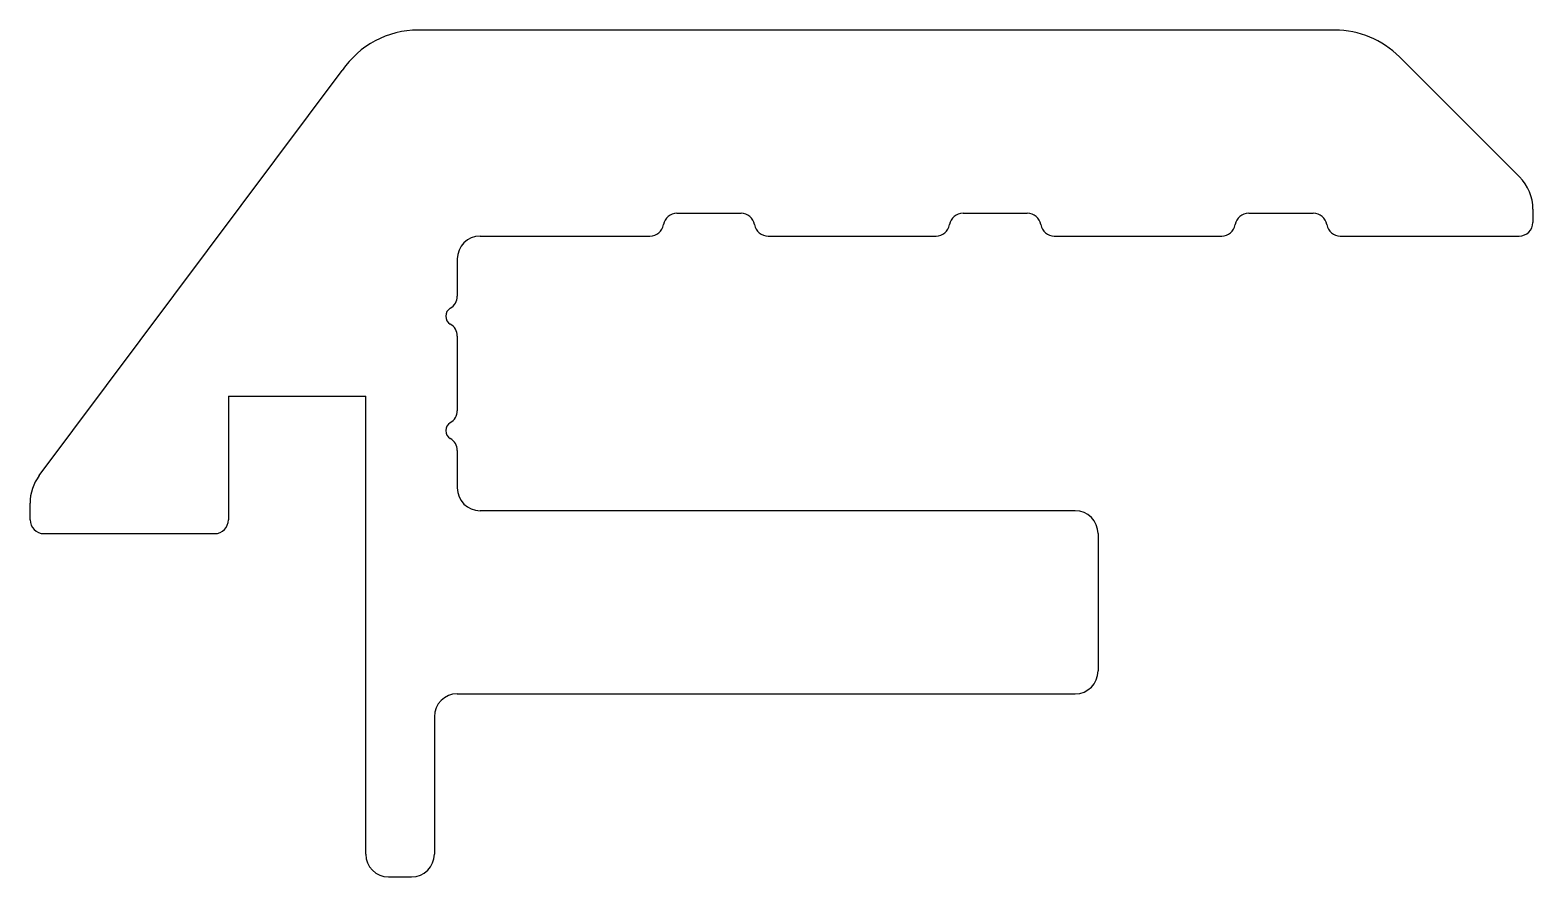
# Model space of a CAD drawing. Extents: x 1725.7 to 1758.5, y 1042.7 to 1061.2.
import ezdxf

# ---------------------------------------------------------------- set-up
doc = ezdxf.new("R2010")
doc.units = 0
doc.layers.get('0').update_dxf_attribs({"linetype": 'CONTINUOUS'})

msp = doc.modelspace()

# ---------------------------------------------------------------- linework, layer by layer
for p, q in [((1754.162, 1061.167), (1734.137, 1061.167)), ((1755.576, 1060.582), (1758.197, 1057.96)), ((1725.856, 1051.434), (1732.478, 1060.285)), ((1758.49, 1057.253), (1758.49, 1056.967)), ((1739.79, 1057.167), (1741.19, 1057.167)), ((1746.04, 1057.167), (1747.443, 1057.167)), ((1752.282, 1057.167), (1753.69, 1057.167)), ((1735.49, 1056.667), (1739.199, 1056.667)), ((1741.782, 1056.667), (1745.449, 1056.667)), ((1748.034, 1056.667), (1751.69, 1056.667)), ((1754.282, 1056.667), (1758.19, 1056.667)), ((1734.99, 1056.167), (1734.99, 1055.352)), ((1734.99, 1054.483), (1734.99, 1052.852)), ((1729.99, 1053.167), (1732.99, 1053.167)), ((1729.99, 1053.167), (1729.99, 1050.467)), ((1732.99, 1043.167), (1732.99, 1053.167)), ((1734.99, 1051.983), (1734.99, 1051.167)), ((1725.657, 1050.467), (1725.657, 1050.835)), ((1748.49, 1050.667), (1735.49, 1050.667)), ((1725.957, 1050.167), (1729.69, 1050.167)), ((1748.99, 1050.167), (1748.99, 1047.167)), ((1734.99, 1046.667), (1748.49, 1046.667)), ((1734.49, 1046.167), (1734.49, 1043.167)), ((1733.49, 1042.667), (1733.99, 1042.667))]:
    msp.add_line(p, q)
for centre, radius, start, end in [((1734.137, 1059.167), 2, 90, 146.0122), ((1754.162, 1059.167), 2, 45, 90), ((1757.49, 1057.253), 1, 0, 45), ((1739.199, 1056.967), 0.3, 270, 350.4059), ((1739.79, 1056.867), 0.3, 90, 170.4059), ((1741.19, 1056.867), 0.3, 9.5941, 90), ((1741.782, 1056.967), 0.3, 189.5941, 270), ((1745.449, 1056.967), 0.3, 270, 350.4059), ((1746.04, 1056.867), 0.3, 90, 170.4059), ((1747.443, 1056.867), 0.3, 9.5941, 90), ((1748.034, 1056.967), 0.3, 189.5941, 270), ((1751.69, 1056.967), 0.3, 270, 350.4059), ((1752.282, 1056.867), 0.3, 90, 170.4059), ((1753.69, 1056.867), 0.3, 9.5941, 90), ((1754.282, 1056.967), 0.3, 189.5941, 270), ((1758.19, 1056.967), 0.3, 270, 0), ((1735.49, 1056.167), 0.5, 90, 180), ((1734.69, 1055.352), 0.3, 299.6311, 0), ((1734.937, 1054.917), 0.2, 119.6311, 240.3689), ((1734.69, 1054.483), 0.3, 0, 60.3689), ((1734.69, 1052.852), 0.3, 299.6311, 0), ((1734.937, 1052.417), 0.2, 119.6311, 240.3689), ((1734.69, 1051.983), 0.3, 0, 60.3689), ((1726.657, 1050.835), 1, 143.1984, 180), ((1735.49, 1051.167), 0.5, 180, 270), ((1748.49, 1050.167), 0.5, 0, 90), ((1725.957, 1050.467), 0.3, 180, 270), ((1729.69, 1050.467), 0.3, 270, 0), ((1748.49, 1047.167), 0.5, 270, 0), ((1734.99, 1046.167), 0.5, 90, 180), ((1733.49, 1043.167), 0.5, 180, 270), ((1733.99, 1043.167), 0.5, 270, 0)]:
    msp.add_arc(centre, radius, start, end)

doc.saveas('drawing.dxf')
